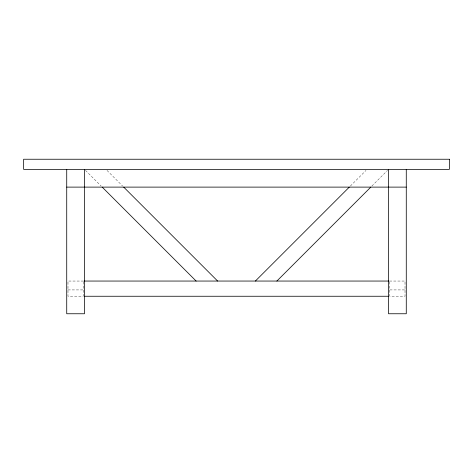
<?xml version="1.0" encoding="UTF-8"?>
<svg xmlns="http://www.w3.org/2000/svg" width="473" height="473" viewBox="0 0 473 473"><rect width="100%" height="100%" fill="white"/><g stroke="black" fill="none" stroke-linecap="round" stroke-linejoin="round"><path stroke-width="0.35" stroke-dasharray="2.37 1.77" d="M350.333 186.078L365.99 170.422M371.837 186.078L387.493 170.422M83.514 281.051L67.994 281.051L67.994 296.252L83.195 296.252L83.195 281.051M389.486 281.051L405.006 281.051L405.006 296.252L389.805 296.252L389.805 281.051M67.994 289.919L83.195 289.919M389.805 289.919L405.006 289.919M107.01 170.422L122.667 186.078M85.507 170.422L101.163 186.078"/><path stroke-width="0.71" d="M255.367 281.051L349.293 187.119M276.865 281.051L370.797 187.119M66.728 187.113L406.272 187.113M84.253 281.051L388.747 281.051M84.673 296.252L388.327 296.252M123.707 187.119L217.633 281.051M102.203 187.119L196.135 281.051M406.272 169.375L406.272 313.759L388.534 313.759L388.534 169.375M84.466 169.375L84.466 313.759L66.728 313.759L66.728 169.375M449.35 159.241L23.65 159.241L23.65 169.375L449.35 169.375L449.35 159.241"/></g></svg>
